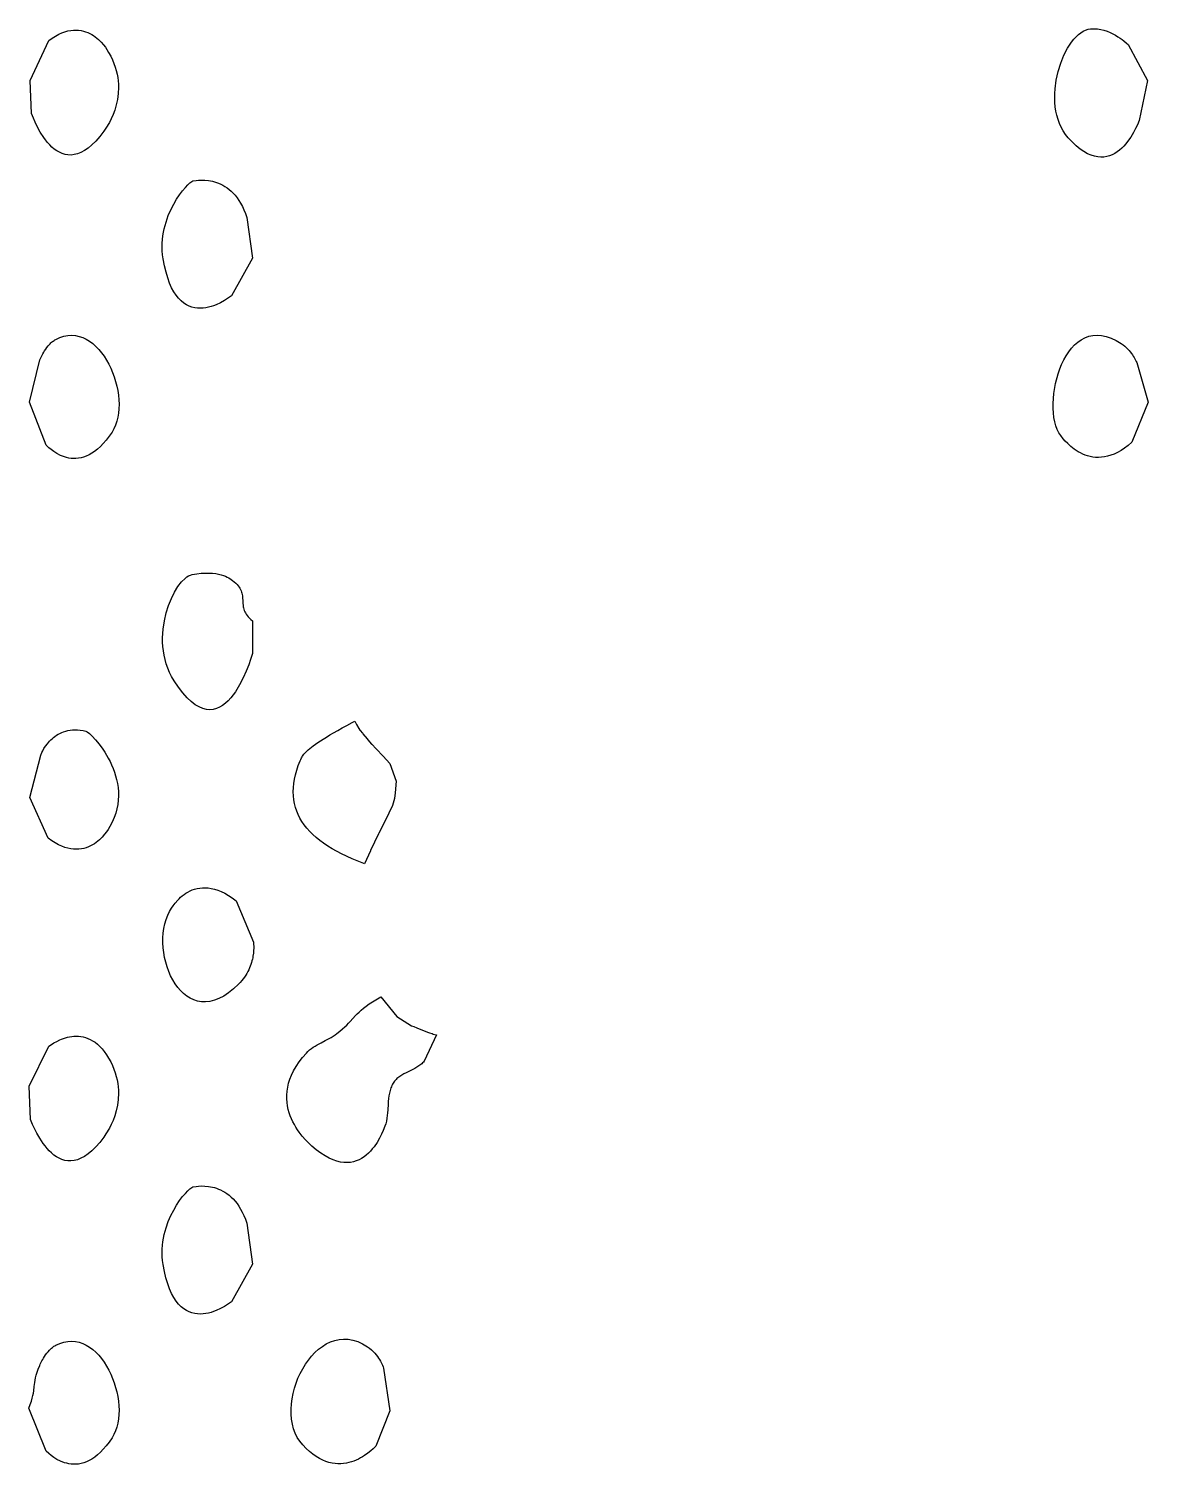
# Model space of a CAD drawing. Header units: millimetres. Extents: x 73 to 173, y -160 to -92.
# Drawn here: x 151.082 to 152.6, y -140.313 to -138.368 of the extents above; entities that cross this region are included whole.
import ezdxf

# ---------------------------------------------------------------- set-up
doc = ezdxf.new("R2010")
doc.units = ezdxf.units.MM
doc.layers.add('F.Silkscreen', color=41, linetype='CONTINUOUS', true_color=0xf2eda1)

msp = doc.modelspace()

# ---------------------------------------------------------------- linework, layer by layer
at = {"layer": 'F.Silkscreen', "linetype": 'CONTINUOUS'}
for p, q in [((152.518489, -138.368407), (152.521855, -138.367848)), ((152.521855, -138.367848), (152.52422, -138.367713)), ((152.52422, -138.367713), (152.526564, -138.367688)), ((152.526564, -138.367688), (152.528885, -138.367805)), ((152.528885, -138.367805), (152.531186, -138.368019)), ((151.084002, -138.437901), (151.109609, -138.383668)), ((151.109609, -138.383668), (151.11423, -138.380409)), ((151.11423, -138.380409), (151.118728, -138.377628)), ((151.118728, -138.377628), (151.123077, -138.375293)), ((151.123077, -138.375293), (151.127313, -138.373391)), ((151.127313, -138.373391), (151.131401, -138.371892)), ((151.131401, -138.371892), (151.13537, -138.370773)), ((151.13537, -138.370773), (151.139206, -138.370022)), ((151.139206, -138.370022), (151.142889, -138.369598)), ((151.142889, -138.369598), (151.14646, -138.369484)), ((151.14646, -138.369484), (151.149882, -138.369665)), ((151.149882, -138.369665), (151.153179, -138.370119)), ((151.153179, -138.370119), (151.156339, -138.37081)), ((151.156339, -138.37081), (151.159368, -138.371719)), ((151.159368, -138.371719), (151.162255, -138.372823)), ((151.162255, -138.372823), (151.165001, -138.374103)), ((151.165001, -138.374103), (151.167624, -138.375525)), ((151.167624, -138.375525), (151.170109, -138.377089)), ((151.170109, -138.377089), (151.172436, -138.378738)), ((151.172436, -138.378738), (151.176723, -138.382263)), ((151.176723, -138.382263), (151.180436, -138.385939)), ((151.180436, -138.385939), (151.183598, -138.389541)), ((152.490673, -138.394157), (152.496203, -138.385722)), ((152.496203, -138.385722), (152.499153, -138.381991)), ((152.499153, -138.381991), (152.502197, -138.378647)), ((152.502197, -138.378647), (152.505333, -138.375697)), ((152.505333, -138.375697), (152.50855, -138.373166)), ((152.50855, -138.373166), (152.511814, -138.371094)), ((152.511814, -138.371094), (152.515131, -138.369498)), ((152.515131, -138.369498), (152.518489, -138.368407)), ((152.531186, -138.368019), (152.533444, -138.368343)), ((152.533444, -138.368343), (152.535686, -138.368755)), ((152.535686, -138.368755), (152.540048, -138.369839)), ((152.540048, -138.369839), (152.544242, -138.371212)), ((152.544242, -138.371212), (152.548253, -138.372823)), ((152.548253, -138.372823), (152.552045, -138.374611)), ((152.552045, -138.374611), (152.555616, -138.376516)), ((152.555616, -138.376516), (152.558925, -138.378483)), ((152.558925, -138.378483), (152.56194, -138.380457)), ((152.56194, -138.380457), (152.564662, -138.382363)), ((152.564662, -138.382363), (152.567049, -138.384156)), ((152.567049, -138.384156), (152.570744, -138.387176)), ((152.570744, -138.387176), (152.57284, -138.389025)), ((151.183598, -138.389541), (151.186202, -138.392913)), ((151.186202, -138.392913), (151.188236, -138.395862)), ((151.188236, -138.395862), (151.190615, -138.399734)), ((151.190615, -138.399734), (151.193397, -138.404809)), ((151.193397, -138.404809), (151.195807, -138.409829)), ((152.481437, -138.414283), (152.485715, -138.403747)), ((152.485715, -138.403747), (152.490673, -138.394157)), ((152.57284, -138.389025), (152.599168, -138.438049)), ((151.195807, -138.409829), (151.197878, -138.41478)), ((151.197878, -138.41478), (151.199614, -138.419671)), ((151.199614, -138.419671), (151.201042, -138.424487)), ((151.201042, -138.424487), (151.202173, -138.429215)), ((152.475364, -138.437296), (152.477952, -138.425541)), ((152.477952, -138.425541), (152.481437, -138.414283)), ((151.086043, -138.482498), (151.084002, -138.437901)), ((151.202173, -138.429215), (151.203027, -138.433871)), ((151.203027, -138.433871), (151.203619, -138.438428)), ((151.203619, -138.438428), (151.203965, -138.442895)), ((151.203965, -138.442895), (151.204093, -138.447257)), ((152.473787, -138.449343), (152.475364, -138.437296)), ((152.599168, -138.438049), (152.58783, -138.492287)), ((151.202667, -138.463586), (151.201042, -138.471011)), ((151.203727, -138.455654), (151.202667, -138.463586)), ((151.204093, -138.447257), (151.203727, -138.455654)), ((152.473316, -138.46146), (152.473413, -138.455404)), ((152.473542, -138.467478), (152.473316, -138.46146)), ((152.473413, -138.455404), (152.473787, -138.449343)), ((151.088605, -138.489054), (151.086043, -138.482498)), ((151.19663, -138.484129), (151.19412, -138.489747)), ((151.198985, -138.477872), (151.19663, -138.484129)), ((151.201042, -138.471011), (151.198985, -138.477872)), ((152.474095, -138.473426), (152.473542, -138.467478)), ((152.474969, -138.479288), (152.474095, -138.473426)), ((152.47619, -138.485043), (152.474969, -138.479288)), ((151.091008, -138.494525), (151.088605, -138.489054)), ((151.094143, -138.500935), (151.091008, -138.494525)), ((151.097992, -138.507892), (151.094143, -138.500935)), ((151.187026, -138.502294), (151.184, -138.506652)), ((151.191595, -138.494681), (151.187026, -138.502294)), ((151.19412, -138.489747), (151.191595, -138.494681)), ((152.477785, -138.490642), (152.47619, -138.485043)), ((152.479754, -138.496063), (152.477785, -138.490642)), ((152.4821, -138.501296), (152.479754, -138.496063)), ((152.484858, -138.50629), (152.4821, -138.501296)), ((152.58301, -138.502966), (152.579999, -138.508552)), ((152.585318, -138.498169), (152.58301, -138.502966)), ((152.58783, -138.492287), (152.585318, -138.498169)), ((151.102558, -138.51499), (151.097992, -138.507892)), ((151.105104, -138.518456), (151.102558, -138.51499)), ((151.107817, -138.521818), (151.105104, -138.518456)), ((151.110696, -138.525029), (151.107817, -138.521818)), ((151.173132, -138.519904), (151.167913, -138.525087)), ((151.178496, -138.513779), (151.173132, -138.519904)), ((151.184, -138.506652), (151.178496, -138.513779)), ((152.488023, -138.511038), (152.484858, -138.50629)), ((152.491618, -138.515509), (152.488023, -138.511038)), ((152.497175, -138.521422), (152.491618, -138.515509)), ((152.502559, -138.526493), (152.497175, -138.521422)), ((152.571934, -138.520725), (152.569489, -138.523755)), ((152.576311, -138.514583), (152.571934, -138.520725)), ((152.579999, -138.508552), (152.576311, -138.514583)), ((151.113754, -138.528013), (151.110696, -138.525029)), ((151.116964, -138.530748), (151.113754, -138.528013)), ((151.12035, -138.533161), (151.116964, -138.530748)), ((151.123891, -138.535223), (151.12035, -138.533161)), ((151.127601, -138.536873), (151.123891, -138.535223)), ((151.131465, -138.538067), (151.127601, -138.536873)), ((151.135487, -138.538747), (151.131465, -138.538067)), ((151.139669, -138.538866), (151.135487, -138.538747)), ((151.143996, -138.538382), (151.139669, -138.538866)), ((151.148486, -138.537234), (151.143996, -138.538382)), ((151.153122, -138.535383), (151.148486, -138.537234)), ((151.157898, -138.532776), (151.153122, -138.535383)), ((151.162834, -138.529356), (151.157898, -138.532776)), ((151.167913, -138.525087), (151.162834, -138.529356)), ((152.507796, -138.530758), (152.502559, -138.526493)), ((152.512871, -138.534274), (152.507796, -138.530758)), ((152.517786, -138.537053), (152.512871, -138.534274)), ((152.522545, -138.539154), (152.517786, -138.537053)), ((152.527135, -138.540631), (152.522545, -138.539154)), ((152.531569, -138.541505), (152.527135, -138.540631)), ((152.535839, -138.541823), (152.531569, -138.541505)), ((152.539953, -138.541627), (152.535839, -138.541823)), ((152.543888, -138.540971), (152.539953, -138.541627)), ((152.547675, -138.539879), (152.543888, -138.540971)), ((152.551282, -138.538402), (152.547675, -138.539879)), ((152.554739, -138.536585), (152.551282, -138.538402)), ((152.558023, -138.534462), (152.554739, -138.536585)), ((152.561142, -138.532066), (152.558023, -138.534462)), ((152.564088, -138.529452), (152.561142, -138.532066)), ((152.566879, -138.526671), (152.564088, -138.529452)), ((152.569489, -138.523755), (152.566879, -138.526671)), ((151.294607, -138.582881), (151.297992, -138.579252)), ((151.297992, -138.579252), (151.300904, -138.576547)), ((151.300904, -138.576547), (151.303196, -138.574802)), ((151.303196, -138.574802), (151.304738, -138.574073)), ((151.304738, -138.574073), (151.309085, -138.573398)), ((151.309085, -138.573398), (151.31243, -138.573077)), ((151.31243, -138.573077), (151.316412, -138.572919)), ((151.316412, -138.572919), (151.320946, -138.573024)), ((151.320946, -138.573024), (151.325923, -138.5735)), ((151.325923, -138.5735), (151.328539, -138.573918)), ((151.328539, -138.573918), (151.33124, -138.574472)), ((151.33124, -138.574472), (151.333996, -138.575164)), ((151.333996, -138.575164), (151.336803, -138.576043)), ((151.336803, -138.576043), (151.339634, -138.577091)), ((151.339634, -138.577091), (151.342501, -138.578324)), ((151.342501, -138.578324), (151.345365, -138.57976)), ((151.345365, -138.57976), (151.348235, -138.581409)), ((151.348235, -138.581409), (151.351095, -138.583305)), ((151.27884, -138.605533), (151.282843, -138.59875)), ((151.282843, -138.59875), (151.286895, -138.592673)), ((151.286895, -138.592673), (151.290854, -138.587371)), ((151.290854, -138.587371), (151.294607, -138.582881)), ((151.351095, -138.583305), (151.353918, -138.585446)), ((151.353918, -138.585446), (151.356709, -138.587842)), ((151.356709, -138.587842), (151.359437, -138.590516)), ((151.359437, -138.590516), (151.362111, -138.593475)), ((151.362111, -138.593475), (151.3647, -138.596728)), ((151.3647, -138.596728), (151.367201, -138.60031)), ((151.367201, -138.60031), (151.369598, -138.604215)), ((151.271518, -138.621036), (151.27503, -138.612973)), ((151.27503, -138.612973), (151.27884, -138.605533)), ((151.369598, -138.604215), (151.371876, -138.608458)), ((151.371876, -138.608458), (151.374031, -138.613066)), ((151.374031, -138.613066), (151.376057, -138.618036)), ((151.376057, -138.618036), (151.377909, -138.623395)), ((151.265006, -138.643521), (151.265983, -138.638777)), ((151.265983, -138.638777), (151.26845, -138.629651)), ((151.26845, -138.629651), (151.271518, -138.621036)), ((151.377909, -138.623395), (151.385599, -138.678792)), ((151.263202, -138.663503), (151.26329, -138.658369)), ((151.26329, -138.658369), (151.263636, -138.65332)), ((151.263636, -138.65332), (151.264212, -138.648373)), ((151.264212, -138.648373), (151.265006, -138.643521)), ((151.263352, -138.668726), (151.263202, -138.663503)), ((151.263791, -138.674015), (151.263352, -138.668726)), ((151.264516, -138.679383), (151.263791, -138.674015)), ((151.385599, -138.678792), (151.357129, -138.729819)), ((151.266321, -138.688945), (151.264516, -138.679383)), ((151.268385, -138.6976), (151.266321, -138.688945)), ((151.270709, -138.705418), (151.268385, -138.6976)), ((151.273269, -138.712426), (151.270709, -138.705418)), ((151.276054, -138.718648), (151.273269, -138.712426)), ((151.27902, -138.724136), (151.276054, -138.718648)), ((151.282162, -138.728919), (151.27902, -138.724136)), ((151.285455, -138.733031), (151.282162, -138.728919)), ((151.288897, -138.736528), (151.285455, -138.733031)), ((151.292432, -138.739432), (151.288897, -138.736528)), ((151.347585, -138.736199), (151.342294, -138.739095)), ((151.351939, -138.73348), (151.347585, -138.736199)), ((151.357129, -138.729819), (151.351939, -138.73348)), ((151.296071, -138.741778), (151.292432, -138.739432)), ((151.299774, -138.743611), (151.296071, -138.741778)), ((151.303537, -138.744971), (151.299774, -138.743611)), ((151.307322, -138.745884), (151.303537, -138.744971)), ((151.311115, -138.746407), (151.307322, -138.745884)), ((151.314894, -138.746552), (151.311115, -138.746407)), ((151.318652, -138.746373), (151.314894, -138.746552)), ((151.322345, -138.745912), (151.318652, -138.746373)), ((151.325971, -138.745188), (151.322345, -138.745912)), ((151.32951, -138.744248), (151.325971, -138.745188)), ((151.332921, -138.743132), (151.32951, -138.744248)), ((151.336208, -138.741873), (151.332921, -138.743132)), ((151.342294, -138.739095), (151.336208, -138.741873)), ((151.108498, -138.797617), (151.110318, -138.795558)), ((151.110318, -138.795558), (151.111278, -138.79456)), ((151.111278, -138.79456), (151.112269, -138.793595)), ((151.112269, -138.793595), (151.113282, -138.792681)), ((151.113282, -138.792681), (151.11433, -138.791791)), ((151.11433, -138.791791), (151.115421, -138.790956)), ((151.115421, -138.790956), (151.116543, -138.790167)), ((151.116543, -138.790167), (151.117686, -138.789441)), ((151.117686, -138.789441), (151.118857, -138.78877)), ((151.118857, -138.78877), (151.124413, -138.786219)), ((151.124413, -138.786219), (151.129865, -138.784464)), ((151.129865, -138.784464), (151.135225, -138.783468)), ((151.135225, -138.783468), (151.140484, -138.783185)), ((151.140484, -138.783185), (151.145611, -138.783589)), ((151.145611, -138.783589), (151.15062, -138.784631)), ((151.15062, -138.784631), (151.155481, -138.786286)), ((151.155481, -138.786286), (151.160183, -138.788508)), ((151.160183, -138.788508), (151.16473, -138.791262)), ((151.16473, -138.791262), (151.169079, -138.794517)), ((151.169079, -138.794517), (151.173238, -138.7982)), ((152.500135, -138.796335), (152.504526, -138.79247)), ((152.504526, -138.79247), (152.509201, -138.78919)), ((152.509201, -138.78919), (152.514157, -138.786534)), ((152.514157, -138.786534), (152.519396, -138.784577)), ((152.519396, -138.784577), (152.524899, -138.783352)), ((152.524899, -138.783352), (152.530691, -138.78292)), ((152.530691, -138.78292), (152.536735, -138.783324)), ((152.536735, -138.783324), (152.543048, -138.784622)), ((152.543048, -138.784622), (152.549625, -138.786879)), ((152.549625, -138.786879), (152.556459, -138.790119)), ((152.556459, -138.790119), (152.563533, -138.794426)), ((152.563533, -138.794426), (152.565933, -138.796142)), ((151.097537, -138.81623), (151.09824, -138.814587)), ((151.09824, -138.814587), (151.099528, -138.811809)), ((151.099528, -138.811809), (151.100397, -138.810091)), ((151.100397, -138.810091), (151.1014, -138.808191)), ((151.1014, -138.808191), (151.102547, -138.806175)), ((151.102547, -138.806175), (151.103831, -138.804073)), ((151.103831, -138.804073), (151.105257, -138.801918)), ((151.105257, -138.801918), (151.106813, -138.799753)), ((151.106813, -138.799753), (151.108498, -138.797617)), ((151.173238, -138.7982), (151.1772, -138.802333)), ((151.1772, -138.802333), (151.180945, -138.806827)), ((151.180945, -138.806827), (151.184462, -138.811667)), ((151.184462, -138.811667), (151.18774, -138.816812)), ((152.485536, -138.816547), (152.488733, -138.810885)), ((152.488733, -138.810885), (152.492228, -138.80559)), ((152.492228, -138.80559), (152.496033, -138.800724)), ((152.496033, -138.800724), (152.500135, -138.796335)), ((152.565933, -138.796142), (152.568173, -138.797963)), ((152.568173, -138.797963), (152.570264, -138.799864)), ((152.570264, -138.799864), (152.572206, -138.801809)), ((152.572206, -138.801809), (152.573998, -138.803785)), ((152.573998, -138.803785), (152.575644, -138.805759)), ((152.575644, -138.805759), (152.577147, -138.807705)), ((152.577147, -138.807705), (152.578505, -138.809608)), ((152.578505, -138.809608), (152.579717, -138.811425)), ((152.579717, -138.811425), (152.580794, -138.81315)), ((152.580794, -138.81315), (152.582537, -138.816183)), ((151.083517, -138.873733), (151.097537, -138.81623)), ((151.18774, -138.816812), (151.190763, -138.822228)), ((151.190763, -138.822228), (151.193519, -138.827869)), ((151.193519, -138.827869), (151.196016, -138.833702)), ((151.196016, -138.833702), (151.198214, -138.839685)), ((152.477797, -138.835261), (152.480069, -138.828796)), ((152.480069, -138.828796), (152.482645, -138.822545)), ((152.482645, -138.822545), (152.485536, -138.816547)), ((152.582537, -138.816183), (152.583738, -138.818513)), ((152.583738, -138.818513), (152.584417, -138.819938)), ((152.584417, -138.819938), (152.600145, -138.873733)), ((151.198214, -138.839685), (151.200115, -138.845787)), ((151.200115, -138.845787), (151.201709, -138.85197)), ((151.201709, -138.85197), (151.202965, -138.858184)), ((152.471979, -138.862241), (152.474236, -138.848625)), ((152.474236, -138.848625), (152.477797, -138.835261)), ((151.106104, -138.932203), (151.083517, -138.873733)), ((151.202965, -138.858184), (151.203902, -138.864413)), ((151.203902, -138.864413), (151.204472, -138.870597)), ((151.204472, -138.870597), (151.204705, -138.876711)), ((152.471061, -138.875658), (152.471979, -138.862241)), ((152.600145, -138.873733), (152.577847, -138.928156)), ((151.204024, -138.888562), (151.203095, -138.894231)), ((151.204556, -138.882708), (151.204024, -138.888562)), ((151.204705, -138.876711), (151.204556, -138.882708)), ((152.471127, -138.882172), (152.471061, -138.875658)), ((152.471528, -138.888484), (152.471127, -138.882172)), ((152.472287, -138.894533), (152.471528, -138.888484)), ((151.197825, -138.909744), (151.195194, -138.914288)), ((151.200007, -138.904859), (151.197825, -138.909744)), ((151.201758, -138.899675), (151.200007, -138.904859)), ((151.203095, -138.894231), (151.201758, -138.899675)), ((152.473408, -138.90028), (152.472287, -138.894533)), ((152.474876, -138.905668), (152.473408, -138.90028)), ((152.476716, -138.910644), (152.474876, -138.905668)), ((152.478924, -138.915157), (152.476716, -138.910644)), ((151.109657, -138.935578), (151.106104, -138.932203)), ((151.183299, -138.929879), (151.179372, -138.93394)), ((151.187254, -138.925257), (151.183299, -138.929879)), ((151.191215, -138.920069), (151.187254, -138.925257)), ((151.195194, -138.914288), (151.191215, -138.920069)), ((152.481497, -138.919152), (152.478924, -138.915157)), ((152.484765, -138.923313), (152.481497, -138.919152)), ((152.487497, -138.926442), (152.484765, -138.923313)), ((152.49095, -138.929981), (152.487497, -138.926442)), ((152.495083, -138.933738), (152.49095, -138.929981)), ((152.577847, -138.928156), (152.572861, -138.932405)), ((151.112578, -138.938031), (151.109657, -138.935578)), ((151.116202, -138.940723), (151.112578, -138.938031)), ((151.120467, -138.943434), (151.116202, -138.940723)), ((151.12533, -138.94595), (151.120467, -138.943434)), ((151.130738, -138.94806), (151.12533, -138.94595)), ((151.133619, -138.948903), (151.130738, -138.94806)), ((151.136624, -138.94957), (151.133619, -138.948903)), ((151.139743, -138.950027), (151.136624, -138.94957)), ((151.142957, -138.950248), (151.139743, -138.950027)), ((151.146269, -138.950218), (151.142957, -138.950248)), ((151.14967, -138.949906), (151.146269, -138.950218)), ((151.153166, -138.949272), (151.14967, -138.949906)), ((151.156731, -138.948299), (151.153166, -138.949272)), ((151.160371, -138.946971), (151.156731, -138.948299)), ((151.164066, -138.945245), (151.160371, -138.946971)), ((151.167823, -138.943112), (151.164066, -138.945245)), ((151.171633, -138.94053), (151.167823, -138.943112)), ((151.175484, -138.937482), (151.171633, -138.94053)), ((151.179372, -138.93394), (151.175484, -138.937482)), ((152.499855, -138.937494), (152.495083, -138.933738)), ((152.505259, -138.94102), (152.499855, -138.937494)), ((152.508189, -138.942635), (152.505259, -138.94102)), ((152.511263, -138.94412), (152.508189, -138.942635)), ((152.514487, -138.945442), (152.511263, -138.94412)), ((152.517845, -138.946584), (152.514487, -138.945442)), ((152.521352, -138.94751), (152.517845, -138.946584)), ((152.524983, -138.948196), (152.521352, -138.94751)), ((152.528741, -138.948623), (152.524983, -138.948196)), ((152.532637, -138.948749), (152.528741, -138.948623)), ((152.536651, -138.948554), (152.532637, -138.948749)), ((152.540784, -138.948019), (152.536651, -138.948554)), ((152.54504, -138.947115), (152.540784, -138.948019)), ((152.549403, -138.945813), (152.54504, -138.947115)), ((152.55389, -138.944093), (152.549403, -138.945813)), ((152.558477, -138.941908), (152.55389, -138.944093)), ((152.563175, -138.939247), (152.558477, -138.941908)), ((152.567962, -138.936094), (152.563175, -138.939247)), ((152.572861, -138.932405), (152.567962, -138.936094)), ((151.303768, -139.107472), (151.310172, -139.106366)), ((151.310172, -139.106366), (151.316138, -139.105678)), ((151.316138, -139.105678), (151.321679, -139.10536)), ((151.321679, -139.10536), (151.326785, -139.105366)), ((151.326785, -139.105366), (151.331478, -139.105647)), ((151.331478, -139.105647), (151.33577, -139.10617)), ((151.33577, -139.10617), (151.339664, -139.106904)), ((151.339664, -139.106904), (151.343179, -139.107777)), ((151.27998, -139.131221), (151.284589, -139.123762)), ((151.284589, -139.123762), (151.289394, -139.117511)), ((151.289394, -139.117511), (151.294282, -139.112621)), ((151.294282, -139.112621), (151.296716, -139.110724)), ((151.296716, -139.110724), (151.299112, -139.109222)), ((151.299112, -139.109222), (151.301471, -139.108124)), ((151.301471, -139.108124), (151.303768, -139.107472)), ((151.343179, -139.107777), (151.346319, -139.108775)), ((151.346319, -139.108775), (151.349095, -139.109844)), ((151.349095, -139.109844), (151.351516, -139.110938)), ((151.351516, -139.110938), (151.353597, -139.112022)), ((151.353597, -139.112022), (151.356765, -139.113993)), ((151.356765, -139.113993), (151.358673, -139.115405)), ((151.358673, -139.115405), (151.360947, -139.117235)), ((151.360947, -139.117235), (151.362942, -139.119039)), ((151.362942, -139.119039), (151.364688, -139.120824)), ((151.364688, -139.120824), (151.366199, -139.12259)), ((151.366199, -139.12259), (151.367486, -139.124337)), ((151.367486, -139.124337), (151.368571, -139.126074)), ((151.368571, -139.126074), (151.369479, -139.127793)), ((151.271893, -139.149165), (151.275706, -139.139727)), ((151.275706, -139.139727), (151.27998, -139.131221)), ((151.369479, -139.127793), (151.370213, -139.129489)), ((151.370213, -139.129489), (151.370806, -139.131187)), ((151.370806, -139.131187), (151.371269, -139.132869)), ((151.371269, -139.132869), (151.371625, -139.134546)), ((151.371625, -139.134546), (151.371883, -139.13621)), ((151.371883, -139.13621), (151.372209, -139.139521)), ((151.372209, -139.139521), (151.37237, -139.142818)), ((151.37237, -139.142818), (151.372532, -139.146109)), ((151.372532, -139.146109), (151.372835, -139.149408)), ((151.26615, -139.170195), (151.268666, -139.159367)), ((151.268666, -139.159367), (151.271893, -139.149165)), ((151.372835, -139.149408), (151.373083, -139.151068)), ((151.373083, -139.151068), (151.373424, -139.15273)), ((151.373424, -139.15273), (151.373869, -139.154388)), ((151.373869, -139.154388), (151.374439, -139.156074)), ((151.374439, -139.156074), (151.375157, -139.157763)), ((151.375157, -139.157763), (151.376028, -139.15947)), ((151.376028, -139.15947), (151.37709, -139.16118)), ((151.37709, -139.16118), (151.378337, -139.162899)), ((151.378337, -139.162899), (151.379809, -139.164646)), ((151.379809, -139.164646), (151.381517, -139.166402)), ((151.263772, -139.193146), (151.264477, -139.181494)), ((151.264477, -139.181494), (151.26615, -139.170195)), ((151.381517, -139.166402), (151.383474, -139.168179)), ((151.383474, -139.168179), (151.385697, -139.169975)), ((151.385697, -139.169975), (151.385755, -139.214421)), ((151.263823, -139.199044), (151.263772, -139.193146)), ((151.264166, -139.204971), (151.263823, -139.199044)), ((151.264811, -139.210912), (151.264166, -139.204971)), ((151.265781, -139.216842), (151.264811, -139.210912)), ((151.267096, -139.222757), (151.265781, -139.216842)), ((151.268757, -139.228624), (151.267096, -139.222757)), ((151.383125, -139.222713), (151.380584, -139.229853)), ((151.385755, -139.214421), (151.383125, -139.222713)), ((151.270794, -139.234423), (151.268757, -139.228624)), ((151.273213, -139.24015), (151.270794, -139.234423)), ((151.276035, -139.245775), (151.273213, -139.24015)), ((151.377244, -139.23831), (151.373103, -139.247545)), ((151.380584, -139.229853), (151.377244, -139.23831)), ((151.279272, -139.251284), (151.276035, -139.245775)), ((151.285323, -139.260264), (151.279272, -139.251284)), ((151.291211, -139.267941), (151.285323, -139.260264)), ((151.368186, -139.257043), (151.362507, -139.266276)), ((151.373103, -139.247545), (151.368186, -139.257043)), ((151.296951, -139.274374), (151.291211, -139.267941)), ((151.302516, -139.27963), (151.296951, -139.274374)), ((151.307925, -139.283774), (151.302516, -139.27963)), ((151.348917, -139.281856), (151.34506, -139.28477)), ((151.352587, -139.278481), (151.348917, -139.281856)), ((151.356081, -139.274728), (151.352587, -139.278481)), ((151.359393, -139.270624), (151.356081, -139.274728)), ((151.362507, -139.266276), (151.359393, -139.270624)), ((151.313159, -139.286878), (151.307925, -139.283774)), ((151.318241, -139.288991), (151.313159, -139.286878)), ((151.323138, -139.290188), (151.318241, -139.288991)), ((151.32787, -139.290549), (151.323138, -139.290188)), ((151.332434, -139.290114), (151.32787, -139.290549)), ((151.336813, -139.28897), (151.332434, -139.290114)), ((151.341026, -139.287167), (151.336813, -139.28897)), ((151.34506, -139.28477), (151.341026, -139.287167)), ((151.12699, -139.321459), (151.129635, -139.320422)), ((151.129635, -139.320422), (151.132417, -139.319543)), ((151.132417, -139.319543), (151.135342, -139.318814)), ((151.135342, -139.318814), (151.138403, -139.318274)), ((151.138403, -139.318274), (151.141618, -139.317919)), ((151.141618, -139.317919), (151.144963, -139.317779)), ((151.144963, -139.317779), (151.148468, -139.317856)), ((151.148468, -139.317856), (151.152129, -139.318176)), ((151.152129, -139.318176), (151.155935, -139.318747)), ((151.155935, -139.318747), (151.1599, -139.319579)), ((151.1599, -139.319579), (151.160666, -139.319913)), ((151.160666, -139.319913), (151.161726, -139.320592)), ((151.161726, -139.320592), (151.164655, -139.322955)), ((151.495639, -139.321876), (151.501182, -139.318711)), ((151.501182, -139.318711), (151.507188, -139.315352)), ((151.507188, -139.315352), (151.513665, -139.311801)), ((151.513665, -139.311801), (151.520657, -139.308036)), ((151.520657, -139.308036), (151.524317, -139.3061)), ((151.524317, -139.3061), (151.526511, -139.310679)), ((151.526511, -139.310679), (151.529873, -139.316284)), ((151.529873, -139.316284), (151.531324, -139.318258)), ((151.531324, -139.318258), (151.531843, -139.318946)), ((151.531843, -139.318946), (151.534602, -139.322522)), ((151.102977, -139.343322), (151.105042, -139.340124)), ((151.105042, -139.340124), (151.107535, -139.336762)), ((151.107535, -139.336762), (151.108941, -139.335046)), ((151.108941, -139.335046), (151.110468, -139.333331)), ((151.110468, -139.333331), (151.112107, -139.331638)), ((151.112107, -139.331638), (151.113861, -139.329974)), ((151.113861, -139.329974), (151.115735, -139.328359)), ((151.115735, -139.328359), (151.117728, -139.326796)), ((151.117728, -139.326796), (151.119856, -139.32531)), ((151.119856, -139.32531), (151.122107, -139.323923)), ((151.122107, -139.323923), (151.124477, -139.322628)), ((151.124477, -139.322628), (151.12699, -139.321459)), ((151.164655, -139.322955), (151.168446, -139.326582)), ((151.168446, -139.326582), (151.17289, -139.331409)), ((151.17289, -139.331409), (151.177737, -139.337316)), ((151.177737, -139.337316), (151.182775, -139.344232)), ((151.465554, -139.341414), (151.468125, -139.339464)), ((151.468125, -139.339464), (151.470981, -139.33739)), ((151.470981, -139.33739), (151.474178, -139.33518)), ((151.474178, -139.33518), (151.477701, -139.332831)), ((151.477701, -139.332831), (151.481594, -139.330336)), ((151.481594, -139.330336), (151.485862, -139.327681)), ((151.485862, -139.327681), (151.490548, -139.324867)), ((151.490548, -139.324867), (151.495639, -139.321876)), ((151.534602, -139.322522), (151.535308, -139.323408)), ((151.535308, -139.323408), (151.540928, -139.330232)), ((151.540928, -139.330232), (151.541822, -139.331276)), ((151.541822, -139.331276), (151.547043, -139.337143)), ((151.547043, -139.337143), (151.547759, -139.337924)), ((151.547759, -139.337924), (151.552832, -139.343302)), ((151.083803, -139.4098), (151.098564, -139.352009)), ((151.098564, -139.352009), (151.100043, -139.34872)), ((151.100043, -139.34872), (151.101322, -139.34623)), ((151.101322, -139.34623), (151.102977, -139.343322)), ((151.182775, -139.344232), (151.185282, -139.348038)), ((151.185282, -139.348038), (151.187757, -139.352058)), ((151.187757, -139.352058), (151.190158, -139.35629)), ((151.190158, -139.35629), (151.192462, -139.360716)), ((151.447738, -139.366352), (151.450209, -139.359995)), ((151.450209, -139.359995), (151.451086, -139.357925)), ((151.451086, -139.357925), (151.452146, -139.355769)), ((151.452146, -139.355769), (151.45278, -139.354641)), ((151.45278, -139.354641), (151.45353, -139.353453)), ((151.45353, -139.353453), (151.454396, -139.352219)), ((151.454396, -139.352219), (151.455398, -139.350922)), ((151.455398, -139.350922), (151.45657, -139.349565)), ((151.45657, -139.349565), (151.457921, -139.348115)), ((151.457921, -139.348115), (151.459476, -139.346586)), ((151.459476, -139.346586), (151.461253, -139.344965)), ((151.461253, -139.344965), (151.463269, -139.343244)), ((151.463269, -139.343244), (151.465554, -139.341414)), ((151.552832, -139.343302), (151.553191, -139.343677)), ((151.553191, -139.343677), (151.56277, -139.353527)), ((151.56277, -139.353527), (151.572049, -139.3636)), ((151.192462, -139.360716), (151.194641, -139.365322)), ((151.194641, -139.365322), (151.196647, -139.3701)), ((151.196647, -139.3701), (151.198481, -139.375041)), ((151.198481, -139.375041), (151.200103, -139.380134)), ((151.442632, -139.384658), (151.443954, -139.378681)), ((151.443954, -139.378681), (151.445653, -139.372582)), ((151.445653, -139.372582), (151.447738, -139.366352)), ((151.572049, -139.3636), (151.580224, -139.387454)), ((151.200103, -139.380134), (151.201487, -139.385379)), ((151.201487, -139.385379), (151.202586, -139.390733)), ((151.202586, -139.390733), (151.20339, -139.396216)), ((151.20339, -139.396216), (151.203866, -139.401794)), ((151.440939, -139.401814), (151.441125, -139.396218)), ((151.441125, -139.396218), (151.441692, -139.3905)), ((151.441692, -139.3905), (151.442632, -139.384658)), ((151.580224, -139.387454), (151.57888, -139.403395)), ((151.108634, -139.464669), (151.083803, -139.4098)), ((151.20372, -139.41324), (151.20303, -139.419071)), ((151.203988, -139.407477), (151.20372, -139.41324)), ((151.203866, -139.401794), (151.203988, -139.407477)), ((151.441125, -139.407287), (151.440939, -139.401814)), ((151.44168, -139.412626), (151.441125, -139.407287)), ((151.442612, -139.417849), (151.44168, -139.412626)), ((151.443913, -139.422961), (151.442612, -139.417849)), ((151.578052, -139.41075), (151.575307, -139.420357)), ((151.57888, -139.403395), (151.578052, -139.41075)), ((151.198194, -139.436903), (151.195571, -139.44291)), ((151.200306, -139.43091), (151.198194, -139.436903)), ((151.201904, -139.424974), (151.200306, -139.43091)), ((151.20303, -139.419071), (151.201904, -139.424974)), ((151.445574, -139.427958), (151.443913, -139.422961)), ((151.44761, -139.432827), (151.445574, -139.427958)), ((151.450002, -139.437583), (151.44761, -139.432827)), ((151.452761, -139.442219), (151.450002, -139.437583)), ((151.570335, -139.430799), (151.556752, -139.458587)), ((151.575307, -139.420357), (151.570335, -139.430799)), ((151.187831, -139.455953), (151.185151, -139.459429)), ((151.18992, -139.452929), (151.187831, -139.455953)), ((151.19237, -139.448942), (151.18992, -139.452929)), ((151.195571, -139.44291), (151.19237, -139.448942)), ((151.455879, -139.446757), (151.452761, -139.442219)), ((151.459354, -139.451172), (151.455879, -139.446757)), ((151.463188, -139.455474), (151.459354, -139.451172)), ((151.467378, -139.459667), (151.463188, -139.455474)), ((151.113429, -139.468107), (151.108634, -139.464669)), ((151.118089, -139.471056), (151.113429, -139.468107)), ((151.122614, -139.473521), (151.118089, -139.471056)), ((151.126996, -139.475554), (151.122614, -139.473521)), ((151.131234, -139.477162), (151.126996, -139.475554)), ((151.163152, -139.476548), (151.160165, -139.477665)), ((151.165985, -139.475262), (151.163152, -139.476548)), ((151.168685, -139.473801), (151.165985, -139.475262)), ((151.171246, -139.472216), (151.168685, -139.473801)), ((151.173663, -139.470517), (151.171246, -139.472216)), ((151.175931, -139.468741), (151.173663, -139.470517)), ((151.178071, -139.466903), (151.175931, -139.468741)), ((151.181896, -139.463142), (151.178071, -139.466903)), ((151.185151, -139.459429), (151.181896, -139.463142)), ((151.471916, -139.463762), (151.467378, -139.459667)), ((151.476817, -139.467747), (151.471916, -139.463762)), ((151.482068, -139.471622), (151.476817, -139.467747)), ((151.487656, -139.475387), (151.482068, -139.471622)), ((151.493597, -139.479061), (151.487656, -139.475387)), ((151.556563, -139.458974), (151.545775, -139.48156)), ((151.556752, -139.458587), (151.556563, -139.458974)), ((151.135342, -139.47837), (151.131234, -139.477162)), ((151.139306, -139.479194), (151.135342, -139.47837)), ((151.143133, -139.479675), (151.139306, -139.479194)), ((151.146822, -139.479827), (151.143133, -139.479675)), ((151.15037, -139.479683), (151.146822, -139.479827)), ((151.153772, -139.479252), (151.15037, -139.479683)), ((151.157036, -139.478574), (151.153772, -139.479252)), ((151.160165, -139.477665), (151.157036, -139.478574)), ((151.506509, -139.486109), (151.493597, -139.479061)), ((151.520797, -139.492748), (151.506509, -139.486109)), ((151.536428, -139.499004), (151.520797, -139.492748)), ((151.545597, -139.481937), (151.537416, -139.499345)), ((151.545775, -139.48156), (151.545597, -139.481937)), ((151.537416, -139.499345), (151.536428, -139.499004)), ((151.301018, -139.536196), (151.304047, -139.534871)), ((151.304047, -139.534871), (151.307237, -139.533772)), ((151.307237, -139.533772), (151.31059, -139.532887)), ((151.31059, -139.532887), (151.314101, -139.532249)), ((151.314101, -139.532249), (151.317774, -139.531893)), ((151.317774, -139.531893), (151.321614, -139.531847)), ((151.321614, -139.531847), (151.325608, -139.532134)), ((151.325608, -139.532134), (151.329777, -139.532778)), ((151.329777, -139.532778), (151.334106, -139.533792)), ((151.334106, -139.533792), (151.338595, -139.535229)), ((151.338595, -139.535229), (151.343253, -139.537092)), ((151.278038, -139.556378), (151.280821, -139.552701)), ((151.280821, -139.552701), (151.284218, -139.548786)), ((151.284218, -139.548786), (151.286143, -139.546796)), ((151.286143, -139.546796), (151.288228, -139.544833)), ((151.288228, -139.544833), (151.290473, -139.542907)), ((151.290473, -139.542907), (151.292871, -139.541058)), ((151.292871, -139.541058), (151.295431, -139.539306)), ((151.295431, -139.539306), (151.298137, -139.537675)), ((151.298137, -139.537675), (151.301018, -139.536196)), ((151.343253, -139.537092), (151.348074, -139.539413)), ((151.348074, -139.539413), (151.353066, -139.542231)), ((151.353066, -139.542231), (151.358227, -139.545559)), ((151.358227, -139.545559), (151.363551, -139.549424)), ((151.363551, -139.549424), (151.38682, -139.605513)), ((151.268512, -139.57494), (151.270697, -139.56925)), ((151.270697, -139.56925), (151.27334, -139.563882)), ((151.27334, -139.563882), (151.275863, -139.559611)), ((151.275863, -139.559611), (151.278038, -139.556378)), ((151.264202, -139.599954), (151.264648, -139.59345)), ((151.264648, -139.59345), (151.265502, -139.587088)), ((151.265502, -139.587088), (151.266782, -139.580899)), ((151.266782, -139.580899), (151.268512, -139.57494)), ((151.264178, -139.606532), (151.264202, -139.599954)), ((151.264557, -139.613161), (151.264178, -139.606532)), ((151.265318, -139.619783), (151.264557, -139.613161)), ((151.38682, -139.605513), (151.386989, -139.606946)), ((151.386989, -139.606946), (151.387139, -139.608642)), ((151.387139, -139.608642), (151.387248, -139.610902)), ((151.387248, -139.610902), (151.387264, -139.613685)), ((151.266456, -139.626346), (151.265318, -139.619783)), ((151.267976, -139.632811), (151.266456, -139.626346)), ((151.384885, -139.631111), (151.384242, -139.633405)), ((151.38544, -139.628878), (151.384885, -139.631111)), ((151.385904, -139.626692), (151.38544, -139.628878)), ((151.38629, -139.624569), (151.385904, -139.626692)), ((151.386841, -139.620573), (151.38629, -139.624569)), ((151.387153, -139.616924), (151.386841, -139.620573)), ((151.387264, -139.613685), (151.387153, -139.616924)), ((151.269842, -139.639126), (151.267976, -139.632811)), ((151.272065, -139.645251), (151.269842, -139.639126)), ((151.274614, -139.65114), (151.272065, -139.645251)), ((151.2775, -139.656737), (151.274614, -139.65114)), ((151.376556, -139.650398), (151.374922, -139.652873)), ((151.378038, -139.64792), (151.376556, -139.650398)), ((151.379385, -139.645456), (151.378038, -139.64792)), ((151.380597, -139.642989), (151.379385, -139.645456)), ((151.381688, -139.640548), (151.380597, -139.642989)), ((151.382652, -139.638137), (151.381688, -139.640548)), ((151.383497, -139.635754), (151.382652, -139.638137)), ((151.384242, -139.633405), (151.383497, -139.635754)), ((151.280716, -139.661999), (151.2775, -139.656737)), ((151.284222, -139.666878), (151.280716, -139.661999)), ((151.288029, -139.671332), (151.284222, -139.666878)), ((151.292129, -139.675318), (151.288029, -139.671332)), ((151.359917, -139.669061), (151.353179, -139.674419)), ((151.366813, -139.662617), (151.359917, -139.669061)), ((151.369087, -139.660218), (151.366813, -139.662617)), ((151.3712, -139.657789), (151.369087, -139.660218)), ((151.373145, -139.655339), (151.3712, -139.657789)), ((151.374922, -139.652873), (151.373145, -139.655339)), ((151.296495, -139.678772), (151.292129, -139.675318)), ((151.301141, -139.681667), (151.296495, -139.678772)), ((151.306035, -139.683947), (151.301141, -139.681667)), ((151.311172, -139.685557), (151.306035, -139.683947)), ((151.31656, -139.686461), (151.311172, -139.685557)), ((151.322153, -139.686614), (151.31656, -139.686461)), ((151.327968, -139.685962), (151.322153, -139.686614)), ((151.333996, -139.68446), (151.327968, -139.685962)), ((151.340201, -139.682077), (151.333996, -139.68446)), ((151.346608, -139.678747), (151.340201, -139.682077)), ((151.353179, -139.674419), (151.346608, -139.678747)), ((151.539688, -139.692356), (151.543973, -139.689104)), ((151.543973, -139.689104), (151.559862, -139.679538)), ((151.559862, -139.679538), (151.581113, -139.706367)), ((151.517913, -139.713379), (151.521696, -139.709182)), ((151.521696, -139.709182), (151.525522, -139.704998)), ((151.525522, -139.704998), (151.527657, -139.702809)), ((151.527657, -139.702809), (151.530056, -139.700492)), ((151.530056, -139.700492), (151.532812, -139.698002)), ((151.532812, -139.698002), (151.535987, -139.695311)), ((151.535987, -139.695311), (151.539688, -139.692356)), ((151.581113, -139.706367), (151.601153, -139.71901)), ((151.497647, -139.731337), (151.500116, -139.729518)), ((151.500116, -139.729518), (151.504235, -139.7262)), ((151.504235, -139.7262), (151.507796, -139.723203)), ((151.507796, -139.723203), (151.510855, -139.720457)), ((151.510855, -139.720457), (151.513503, -139.717939)), ((151.513503, -139.717939), (151.515833, -139.715586)), ((151.515833, -139.715586), (151.517913, -139.713379)), ((151.601153, -139.71901), (151.604465, -139.720144)), ((151.604465, -139.720144), (151.608399, -139.72168)), ((151.608399, -139.72168), (151.615929, -139.72486)), ((151.615929, -139.72486), (151.616322, -139.725023)), ((151.616322, -139.725023), (151.619777, -139.726427)), ((151.619777, -139.726427), (151.620857, -139.726845)), ((151.620857, -139.726845), (151.624093, -139.728035)), ((151.624093, -139.728035), (151.625538, -139.72853)), ((151.625538, -139.72853), (151.629023, -139.729641)), ((151.629023, -139.729641), (151.630713, -139.730132)), ((151.082783, -139.800932), (151.109561, -139.746794)), ((151.109561, -139.746794), (151.113318, -139.744191)), ((151.113318, -139.744191), (151.116394, -139.742288)), ((151.116394, -139.742288), (151.120157, -139.740205)), ((151.120157, -139.740205), (151.124532, -139.738113)), ((151.124532, -139.738113), (151.126929, -139.737121)), ((151.126929, -139.737121), (151.129442, -139.736191)), ((151.129442, -139.736191), (151.132075, -139.735341)), ((151.132075, -139.735341), (151.134824, -139.734584)), ((151.134824, -139.734584), (151.137638, -139.733964)), ((151.137638, -139.733964), (151.140561, -139.733496)), ((151.140561, -139.733496), (151.14355, -139.73318)), ((151.14355, -139.73318), (151.146602, -139.733062)), ((151.146602, -139.733062), (151.149704, -139.733143)), ((151.149704, -139.733143), (151.152868, -139.733464)), ((151.152868, -139.733464), (151.156052, -139.734037)), ((151.156052, -139.734037), (151.159263, -139.734875)), ((151.159263, -139.734875), (151.162492, -139.736018)), ((151.162492, -139.736018), (151.165726, -139.737452)), ((151.165726, -139.737452), (151.168954, -139.739244)), ((151.168954, -139.739244), (151.172167, -139.741385)), ((151.172167, -139.741385), (151.175371, -139.743911)), ((151.175371, -139.743911), (151.178518, -139.746818)), ((151.178518, -139.746818), (151.181638, -139.750161)), ((151.465544, -139.749822), (151.468045, -139.748082)), ((151.468045, -139.748082), (151.470634, -139.746445)), ((151.470634, -139.746445), (151.473299, -139.74489)), ((151.473299, -139.74489), (151.478747, -139.741953)), ((151.478747, -139.741953), (151.484283, -139.739105)), ((151.484283, -139.739105), (151.489775, -139.736187)), ((151.489775, -139.736187), (151.492461, -139.734649)), ((151.492461, -139.734649), (151.495094, -139.73305)), ((151.495094, -139.73305), (151.497647, -139.731337)), ((151.6351, -139.731274), (151.618367, -139.766848)), ((151.630713, -139.730132), (151.634636, -139.731165)), ((151.634636, -139.731165), (151.6351, -139.731274)), ((151.181638, -139.750161), (151.1847, -139.75394)), ((151.1847, -139.75394), (151.187693, -139.758191)), ((151.187693, -139.758191), (151.190615, -139.762912)), ((151.190615, -139.762912), (151.193397, -139.767989)), ((151.193397, -139.767989), (151.195807, -139.773003)), ((151.444794, -139.774009), (151.448786, -139.768043)), ((151.448786, -139.768043), (151.453421, -139.761977)), ((151.453421, -139.761977), (151.458728, -139.755853)), ((151.458728, -139.755853), (151.460872, -139.753681)), ((151.460872, -139.753681), (151.463152, -139.751676)), ((151.463152, -139.751676), (151.465544, -139.749822)), ((151.617341, -139.768082), (151.616248, -139.769237)), ((151.618367, -139.766848), (151.617341, -139.768082)), ((151.195807, -139.773003), (151.197878, -139.777958)), ((151.197878, -139.777958), (151.199614, -139.78285)), ((151.199614, -139.78285), (151.201042, -139.78767)), ((151.201042, -139.78767), (151.202173, -139.792397)), ((151.43635, -139.791352), (151.438602, -139.785671)), ((151.438602, -139.785671), (151.441414, -139.77989)), ((151.441414, -139.77989), (151.444794, -139.774009)), ((151.585287, -139.787615), (151.582745, -139.789521)), ((151.588006, -139.785876), (151.585287, -139.787615)), ((151.590849, -139.784255), (151.588006, -139.785876)), ((151.593795, -139.782719), (151.590849, -139.784255)), ((151.596788, -139.78125), (151.593795, -139.782719)), ((151.602809, -139.778292), (151.596788, -139.78125)), ((151.605758, -139.776745), (151.602809, -139.778292)), ((151.608616, -139.775101), (151.605758, -139.776745)), ((151.611337, -139.773327), (151.608616, -139.775101)), ((151.613896, -139.771384), (151.611337, -139.773327)), ((151.615097, -139.77034), (151.613896, -139.771384)), ((151.616248, -139.769237), (151.615097, -139.77034)), ((151.084829, -139.845972), (151.082783, -139.800932)), ((151.202173, -139.792397), (151.203027, -139.797038)), ((151.203027, -139.797038), (151.203619, -139.801599)), ((151.203619, -139.801599), (151.203965, -139.806067)), ((151.203965, -139.806067), (151.204093, -139.810432)), ((151.432162, -139.812897), (151.432543, -139.8077)), ((151.432543, -139.8077), (151.433352, -139.802371)), ((151.433352, -139.802371), (151.434606, -139.796918)), ((151.434606, -139.796918), (151.43635, -139.791352)), ((151.572203, -139.806681), (151.571333, -139.810273)), ((151.573334, -139.803192), (151.572203, -139.806681)), ((151.573997, -139.801488), (151.573334, -139.803192)), ((151.574755, -139.799808), (151.573997, -139.801488)), ((151.575581, -139.798167), (151.574755, -139.799808)), ((151.576496, -139.796554), (151.575581, -139.798167)), ((151.577362, -139.795215), (151.576496, -139.796554)), ((151.57831, -139.793955), (151.577362, -139.795215)), ((151.579324, -139.792749), (151.57831, -139.793955)), ((151.580408, -139.791623), (151.579324, -139.792749)), ((151.581541, -139.790543), (151.580408, -139.791623)), ((151.582745, -139.789521), (151.581541, -139.790543)), ((151.202667, -139.826764), (151.201042, -139.834188)), ((151.203727, -139.818834), (151.202667, -139.826764)), ((151.204093, -139.810432), (151.203727, -139.818834)), ((151.432162, -139.817961), (151.432162, -139.812897)), ((151.432519, -139.822884), (151.432162, -139.817961)), ((151.433209, -139.827661), (151.432519, -139.822884)), ((151.569483, -139.825241), (151.568976, -139.832912)), ((151.569785, -139.821438), (151.569483, -139.825241)), ((151.570159, -139.817658), (151.569785, -139.821438)), ((151.570671, -139.813934), (151.570159, -139.817658)), ((151.571333, -139.810273), (151.570671, -139.813934)), ((151.087475, -139.852536), (151.084829, -139.845972)), ((151.198985, -139.841048), (151.19663, -139.847303)), ((151.201042, -139.834188), (151.198985, -139.841048)), ((151.434186, -139.832279), (151.433209, -139.827661)), ((151.435428, -139.836749), (151.434186, -139.832279)), ((151.436904, -139.841035), (151.435428, -139.836749)), ((151.438568, -139.845156), (151.436904, -139.841035)), ((151.440404, -139.849101), (151.438568, -139.845156)), ((151.567787, -139.844305), (151.567112, -139.848008)), ((151.568293, -139.840534), (151.567787, -139.844305)), ((151.568674, -139.836737), (151.568293, -139.840534)), ((151.568976, -139.832912), (151.568674, -139.836737)), ((151.08995, -139.858005), (151.087475, -139.852536)), ((151.093168, -139.864399), (151.08995, -139.858005)), ((151.097117, -139.871329), (151.093168, -139.864399)), ((151.187026, -139.865474), (151.184, -139.869826)), ((151.191595, -139.857855), (151.187026, -139.865474)), ((151.19412, -139.852927), (151.191595, -139.857855)), ((151.19663, -139.847303), (151.19412, -139.852927)), ((151.442377, -139.852852), (151.440404, -139.849101)), ((151.444457, -139.85642), (151.442377, -139.852852)), ((151.446602, -139.859775), (151.444457, -139.85642)), ((151.448793, -139.862943), (151.446602, -139.859775)), ((151.453165, -139.86862), (151.448793, -139.862943)), ((151.560739, -139.865732), (151.557983, -139.871148)), ((151.56283, -139.861067), (151.560739, -139.865732)), ((151.565103, -139.855219), (151.56283, -139.861067)), ((151.566232, -139.851652), (151.565103, -139.855219)), ((151.567112, -139.848008), (151.566232, -139.851652)), ((151.10178, -139.878407), (151.097117, -139.871329)), ((151.104377, -139.881869), (151.10178, -139.878407)), ((151.10714, -139.885219), (151.104377, -139.881869)), ((151.110081, -139.888405), (151.10714, -139.885219)), ((151.173112, -139.883086), (151.167869, -139.88828)), ((151.17849, -139.87696), (151.173112, -139.883086)), ((151.184, -139.869826), (151.17849, -139.87696)), ((151.457311, -139.873397), (151.453165, -139.86862)), ((151.460993, -139.877244), (151.457311, -139.873397)), ((151.465937, -139.881899), (151.460993, -139.877244)), ((151.472183, -139.887162), (151.465937, -139.881899)), ((151.550401, -139.882994), (151.548055, -139.885932)), ((151.554541, -139.877006), (151.550401, -139.882994)), ((151.557983, -139.871148), (151.554541, -139.877006)), ((151.113181, -139.891372), (151.110081, -139.888405)), ((151.116452, -139.894094), (151.113181, -139.891372)), ((151.119885, -139.896497), (151.116452, -139.894094)), ((151.123476, -139.898535), (151.119885, -139.896497)), ((151.12723, -139.900169), (151.123476, -139.898535)), ((151.131154, -139.901344), (151.12723, -139.900169)), ((151.135218, -139.902006), (151.131154, -139.901344)), ((151.139428, -139.902102), (151.135218, -139.902006)), ((151.143805, -139.901615), (151.139428, -139.902102)), ((151.148332, -139.900455), (151.143805, -139.901615)), ((151.152998, -139.898596), (151.148332, -139.900455)), ((151.157819, -139.895972), (151.152998, -139.898596)), ((151.162776, -139.892553), (151.157819, -139.895972)), ((151.167869, -139.88828), (151.162776, -139.892553)), ((151.4782, -139.891639), (151.472183, -139.887162)), ((151.483996, -139.895378), (151.4782, -139.891639)), ((151.489565, -139.898414), (151.483996, -139.895378)), ((151.494915, -139.900789), (151.489565, -139.898414)), ((151.500046, -139.902534), (151.494915, -139.900789)), ((151.504969, -139.90369), (151.500046, -139.902534)), ((151.509664, -139.904309), (151.504969, -139.90369)), ((151.514161, -139.904411), (151.509664, -139.904309)), ((151.518448, -139.904044), (151.514161, -139.904411)), ((151.52253, -139.90324), (151.518448, -139.904044)), ((151.526401, -139.902049), (151.52253, -139.90324)), ((151.530081, -139.900499), (151.526401, -139.902049)), ((151.533551, -139.898635), (151.530081, -139.900499)), ((151.536837, -139.896497), (151.533551, -139.898635)), ((151.539923, -139.894118), (151.536837, -139.896497)), ((151.542825, -139.891531), (151.539923, -139.894118)), ((151.545536, -139.888802), (151.542825, -139.891531)), ((151.548055, -139.885932), (151.545536, -139.888802)), ((151.294607, -139.946061), (151.297992, -139.942424)), ((151.297992, -139.942424), (151.300904, -139.939718)), ((151.300904, -139.939718), (151.303196, -139.937984)), ((151.303196, -139.937984), (151.304738, -139.937254)), ((151.304738, -139.937254), (151.309085, -139.936576)), ((151.309085, -139.936576), (151.31243, -139.936246)), ((151.31243, -139.936246), (151.316407, -139.936086)), ((151.316407, -139.936086), (151.320942, -139.936198)), ((151.320942, -139.936198), (151.325909, -139.936671)), ((151.325909, -139.936671), (151.328525, -139.93709)), ((151.328525, -139.93709), (151.331221, -139.937646)), ((151.331221, -139.937646), (151.333972, -139.938347)), ((151.333972, -139.938347), (151.336774, -139.939216)), ((151.336774, -139.939216), (151.339618, -139.940258)), ((151.339618, -139.940258), (151.342472, -139.941495)), ((151.342472, -139.941495), (151.345348, -139.942935)), ((151.345348, -139.942935), (151.34821, -139.944592)), ((151.27884, -139.96871), (151.282843, -139.961922)), ((151.282843, -139.961922), (151.286895, -139.955858)), ((151.286895, -139.955858), (151.290854, -139.950546)), ((151.290854, -139.950546), (151.294607, -139.946061)), ((151.34821, -139.944592), (151.351077, -139.946483)), ((151.351077, -139.946483), (151.353898, -139.948623)), ((151.353898, -139.948623), (151.356682, -139.951024)), ((151.356682, -139.951024), (151.359423, -139.953686)), ((151.359423, -139.953686), (151.362092, -139.956648)), ((151.362092, -139.956648), (151.364677, -139.959908)), ((151.364677, -139.959908), (151.367186, -139.963482)), ((151.271518, -139.984206), (151.27503, -139.976144)), ((151.27503, -139.976144), (151.27884, -139.96871)), ((151.367186, -139.963482), (151.369581, -139.967389)), ((151.369581, -139.967389), (151.371868, -139.971627)), ((151.371868, -139.971627), (151.374026, -139.976238)), ((151.374026, -139.976238), (151.376045, -139.981214)), ((151.376045, -139.981214), (151.377909, -139.986564)), ((151.265006, -140.006691), (151.265983, -140.001956)), ((151.265983, -140.001956), (151.26845, -139.992823)), ((151.26845, -139.992823), (151.271518, -139.984206)), ((151.377909, -139.986564), (151.385654, -140.041975)), ((151.263202, -140.026679), (151.26329, -140.021541)), ((151.26329, -140.021541), (151.263636, -140.016487)), ((151.263636, -140.016487), (151.264212, -140.011542)), ((151.264212, -140.011542), (151.265006, -140.006691)), ((151.263352, -140.031902), (151.263202, -140.026679)), ((151.263791, -140.037189), (151.263352, -140.031902)), ((151.264516, -140.042555), (151.263791, -140.037189)), ((151.266311, -140.052111), (151.264516, -140.042555)), ((151.268379, -140.060768), (151.266311, -140.052111)), ((151.385654, -140.041975), (151.357129, -140.092994)), ((151.270703, -140.068589), (151.268379, -140.060768)), ((151.273258, -140.075578), (151.270703, -140.068589)), ((151.276027, -140.081806), (151.273258, -140.075578)), ((151.278988, -140.087294), (151.276027, -140.081806)), ((151.28213, -140.092072), (151.278988, -140.087294)), ((151.285432, -140.096199), (151.28213, -140.092072)), ((151.288864, -140.099684), (151.285432, -140.096199)), ((151.347566, -140.099367), (151.342263, -140.102261)), ((151.351919, -140.096666), (151.347566, -140.099367)), ((151.357129, -140.092994), (151.351919, -140.096666)), ((151.292402, -140.102581), (151.288864, -140.099684)), ((151.296035, -140.104936), (151.292402, -140.102581)), ((151.299741, -140.106768), (151.296035, -140.104936)), ((151.303494, -140.108118), (151.299741, -140.106768)), ((151.307282, -140.109044), (151.303494, -140.108118)), ((151.311074, -140.109554), (151.307282, -140.109044)), ((151.314856, -140.109706), (151.311074, -140.109554)), ((151.318605, -140.109537), (151.314856, -140.109706)), ((151.322303, -140.109071), (151.318605, -140.109537)), ((151.325935, -140.10835), (151.322303, -140.109071)), ((151.329477, -140.107412), (151.325935, -140.10835)), ((151.332891, -140.106301), (151.329477, -140.107412)), ((151.33618, -140.105043), (151.332891, -140.106301)), ((151.342263, -140.102261), (151.33618, -140.105043)), ((151.110253, -140.158645), (151.11123, -140.15766)), ((151.11123, -140.15766), (151.112226, -140.156699)), ((151.112226, -140.156699), (151.113257, -140.155777)), ((151.113257, -140.155777), (151.114315, -140.154899)), ((151.114315, -140.154899), (151.115406, -140.154065)), ((151.115406, -140.154065), (151.116522, -140.153283)), ((151.116522, -140.153283), (151.117677, -140.152562)), ((151.117677, -140.152562), (151.118857, -140.151898)), ((151.118857, -140.151898), (151.124426, -140.149365)), ((151.124426, -140.149365), (151.129912, -140.147624)), ((151.129912, -140.147624), (151.135292, -140.146632)), ((151.135292, -140.146632), (151.140561, -140.14636)), ((151.140561, -140.14636), (151.145706, -140.146779)), ((151.145706, -140.146779), (151.150714, -140.147838)), ((151.150714, -140.147838), (151.15558, -140.149499)), ((151.15558, -140.149499), (151.160288, -140.151738)), ((151.160288, -140.151738), (151.164832, -140.154481)), ((151.164832, -140.154481), (151.16918, -140.157744)), ((151.16918, -140.157744), (151.173339, -140.161454)), ((151.470334, -140.161708), (151.47523, -140.157289)), ((151.47523, -140.157289), (151.480361, -140.153396)), ((151.480361, -140.153396), (151.485732, -140.150069)), ((151.485732, -140.150069), (151.491315, -140.147377)), ((151.491315, -140.147377), (151.497103, -140.145348)), ((151.497103, -140.145348), (151.503057, -140.144042)), ((151.503057, -140.144042), (151.509179, -140.143497)), ((151.509179, -140.143497), (151.515442, -140.14377)), ((151.515442, -140.14377), (151.521831, -140.144901)), ((151.521831, -140.144901), (151.52832, -140.146946)), ((151.52832, -140.146946), (151.534895, -140.149941)), ((151.534895, -140.149941), (151.54154, -140.153945)), ((151.54154, -140.153945), (151.542954, -140.154941)), ((151.542954, -140.154941), (151.544315, -140.155969)), ((151.544315, -140.155969), (151.546854, -140.158093)), ((151.097966, -140.177615), (151.099296, -140.174849)), ((151.099296, -140.174849), (151.100181, -140.173129)), ((151.100181, -140.173129), (151.101214, -140.171244)), ((151.101214, -140.171244), (151.10238, -140.169231)), ((151.10238, -140.169231), (151.103685, -140.167137)), ((151.103685, -140.167137), (151.105136, -140.164986)), ((151.105136, -140.164986), (151.106703, -140.162828)), ((151.106703, -140.162828), (151.108419, -140.160708)), ((151.108419, -140.160708), (151.110253, -140.158645)), ((151.173339, -140.161454), (151.177291, -140.165573)), ((151.177291, -140.165573), (151.181017, -140.17008)), ((151.181017, -140.17008), (151.18454, -140.174921)), ((151.18454, -140.174921), (151.187801, -140.180078)), ((151.457382, -140.177651), (151.461403, -140.171945)), ((151.461403, -140.171945), (151.465729, -140.166613)), ((151.465729, -140.166613), (151.470334, -140.161708)), ((151.546854, -140.158093), (151.549185, -140.160279)), ((151.549185, -140.160279), (151.551306, -140.16251)), ((151.551306, -140.16251), (151.553226, -140.164772)), ((151.553226, -140.164772), (151.554961, -140.167006)), ((151.554961, -140.167006), (151.556506, -140.169212)), ((151.556506, -140.169212), (151.557872, -140.171358)), ((151.557872, -140.171358), (151.55908, -140.173416)), ((151.55908, -140.173416), (151.560115, -140.17534)), ((151.560115, -140.17534), (151.560995, -140.177133)), ((151.560995, -140.177133), (151.561738, -140.178746)), ((151.090913, -140.199313), (151.091551, -140.196069)), ((151.091551, -140.196069), (151.09245, -140.192512)), ((151.09245, -140.192512), (151.093666, -140.188587)), ((151.093666, -140.188587), (151.09523, -140.184191)), ((151.09523, -140.184191), (151.097241, -140.179265)), ((151.097241, -140.179265), (151.097966, -140.177615)), ((151.187801, -140.180078), (151.190818, -140.185487)), ((151.190818, -140.185487), (151.193578, -140.191131)), ((151.193578, -140.191131), (151.196055, -140.19697)), ((151.444726, -140.203387), (151.447342, -140.19662)), ((151.447342, -140.19662), (151.450331, -140.19004)), ((151.450331, -140.19004), (151.453685, -140.1837)), ((151.453685, -140.1837), (151.457382, -140.177651)), ((151.561738, -140.178746), (151.562812, -140.181357)), ((151.562812, -140.181357), (151.563398, -140.182957)), ((151.563398, -140.182957), (151.571679, -140.240699)), ((151.088704, -140.216748), (151.089179, -140.213694)), ((151.089179, -140.213694), (151.089823, -140.208015)), ((151.089823, -140.208015), (151.090444, -140.202342)), ((151.090444, -140.202342), (151.090913, -140.199313)), ((151.196055, -140.19697), (151.198228, -140.202948)), ((151.198228, -140.202948), (151.200124, -140.209052)), ((151.200124, -140.209052), (151.201713, -140.215232)), ((151.201713, -140.215232), (151.20296, -140.221444)), ((151.440717, -140.217302), (151.442507, -140.210295)), ((151.442507, -140.210295), (151.444726, -140.203387)), ((151.082239, -140.23705), (151.08429, -140.232053)), ((151.08429, -140.232053), (151.085894, -140.227604)), ((151.085894, -140.227604), (151.087119, -140.223616)), ((151.087119, -140.223616), (151.088045, -140.220027)), ((151.088045, -140.220027), (151.088704, -140.216748)), ((151.20296, -140.221444), (151.203888, -140.22767)), ((151.203888, -140.22767), (151.204455, -140.233847)), ((151.204455, -140.233847), (151.20468, -140.239956)), ((151.438011, -140.238417), (151.438451, -140.23141)), ((151.438451, -140.23141), (151.439361, -140.224357)), ((151.439361, -140.224357), (151.440717, -140.217302)), ((151.106062, -140.295431), (151.082239, -140.23705)), ((151.203988, -140.251798), (151.203065, -140.25745)), ((151.204521, -140.24595), (151.203988, -140.251798)), ((151.20468, -140.239956), (151.204521, -140.24595)), ((151.438075, -140.245328), (151.438011, -140.238417)), ((151.43863, -140.252094), (151.438075, -140.245328)), ((151.439724, -140.258678), (151.43863, -140.252094)), ((151.571679, -140.240699), (151.552981, -140.28856)), ((151.19781, -140.272932), (151.195194, -140.277461)), ((151.199983, -140.268056), (151.19781, -140.272932)), ((151.201732, -140.26289), (151.199983, -140.268056)), ((151.203065, -140.25745), (151.201732, -140.26289)), ((151.441363, -140.265006), (151.439724, -140.258678)), ((151.44356, -140.271056), (151.441363, -140.265006)), ((151.446343, -140.27677), (151.44356, -140.271056)), ((151.183366, -140.292948), (151.179457, -140.296994)), ((151.1873, -140.288371), (151.183366, -140.292948)), ((151.191241, -140.283208), (151.1873, -140.288371)), ((151.195194, -140.277461), (151.191241, -140.283208)), ((151.449721, -140.282101), (151.446343, -140.27677)), ((151.453719, -140.287003), (151.449721, -140.282101)), ((151.458334, -140.291737), (151.453719, -140.287003)), ((151.462926, -140.295915), (151.458334, -140.291737)), ((151.549181, -140.292339), (151.546042, -140.295141)), ((151.552981, -140.28856), (151.549181, -140.292339)), ((151.109638, -140.298777), (151.106062, -140.295431)), ((151.112578, -140.301198), (151.109638, -140.298777)), ((151.116224, -140.303861), (151.112578, -140.301198)), ((151.120506, -140.306538), (151.116224, -140.303861)), ((151.125396, -140.309025), (151.120506, -140.306538)), ((151.130822, -140.311105), (151.125396, -140.309025)), ((151.133716, -140.311937), (151.130822, -140.311105)), ((151.136734, -140.312585), (151.133716, -140.311937)), ((151.139848, -140.313026), (151.136734, -140.312585)), ((151.143075, -140.313245), (151.139848, -140.313026)), ((151.146396, -140.313205), (151.143075, -140.313245)), ((151.1498, -140.312879), (151.146396, -140.313205)), ((151.153294, -140.312249), (151.1498, -140.312879)), ((151.156863, -140.311279), (151.153294, -140.312249)), ((151.160481, -140.309955), (151.156863, -140.311279)), ((151.164184, -140.308247), (151.160481, -140.309955)), ((151.167938, -140.306115), (151.164184, -140.308247)), ((151.171739, -140.303543), (151.167938, -140.306115)), ((151.17558, -140.300511), (151.171739, -140.303543)), ((151.179457, -140.296994), (151.17558, -140.300511)), ((151.467473, -140.299554), (151.462926, -140.295915)), ((151.471971, -140.302695), (151.467473, -140.299554)), ((151.476415, -140.305347), (151.471971, -140.302695)), ((151.480795, -140.307543), (151.476415, -140.305347)), ((151.485104, -140.309309), (151.480795, -140.307543)), ((151.489342, -140.310669), (151.485104, -140.309309)), ((151.493499, -140.311643), (151.489342, -140.310669)), ((151.497571, -140.312268), (151.493499, -140.311643)), ((151.501558, -140.312569), (151.497571, -140.312268)), ((151.50544, -140.312564), (151.501558, -140.312569)), ((151.509213, -140.312289), (151.50544, -140.312564)), ((151.51289, -140.311746), (151.509213, -140.312289)), ((151.516438, -140.310995), (151.51289, -140.311746)), ((151.51987, -140.31004), (151.516438, -140.310995)), ((151.523163, -140.308907), (151.51987, -140.31004)), ((151.526333, -140.307622), (151.523163, -140.308907)), ((151.529354, -140.306217), (151.526333, -140.307622)), ((151.532226, -140.30472), (151.529354, -140.306217)), ((151.534946, -140.30316), (151.532226, -140.30472)), ((151.537512, -140.30154), (151.534946, -140.30316)), ((151.542134, -140.29828), (151.537512, -140.30154)), ((151.546042, -140.295141), (151.542134, -140.29828))]:
    msp.add_line(p, q, dxfattribs=at)

doc.saveas('drawing.dxf')
